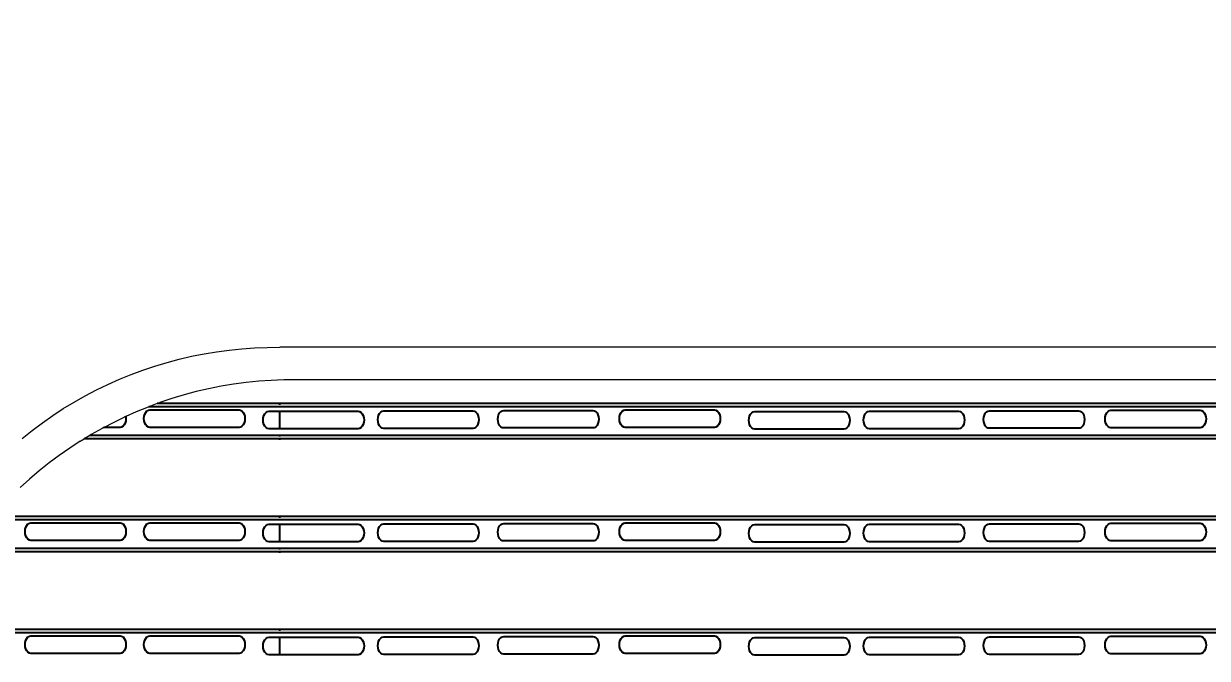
# Model space of a CAD drawing. Header units: inches. Extents: x 236662 to 497023, y -248575 to 81795.
# Drawn here: x 292983 to 293572, y -97606 to -97291 of the extents above; entities that cross this region are included whole.
import ezdxf

# ---------------------------------------------------------------- set-up
doc = ezdxf.new("R2010")
doc.units = ezdxf.units.IN
doc.header["$LTSCALE"] = 10
doc.header["$MEASUREMENT"] = 0
doc.layers.add('02. HP_BE TONG', color=1, linetype='Continuous', lineweight=35)
doc.layers.add('06. HP_THAY 1', color=134, linetype='Continuous', lineweight=15)
doc.layers.add('04. HP_CUA', color=153, linetype='Continuous')
doc.layers.add('08. HP_DIM', color=118, linetype='Continuous')
doc.styles.add('text2', font='VHELVCN.TTF')
doc.dimstyles.new('AL-100', dxfattribs={"dimtxt": 220, "dimasz": 150, "dimexe": 150, "dimexo": 150, "dimgap": 80, "dimtad": 1, "dimdec": 0, "dimzin": 9, "dimtxsty": 'text2', "dimblk": 'ARCHTICK', "dimcen": 1, "dimdle": 150, "dimclrd": 256, "dimclre": 256, "dimclrt": 7, "dimadec": 0, "dimazin": 0, "dimtfac": 1, "dimtdec": 0, "dimtix": 1, "dimtmove": 2, "dimatfit": 3, "dimldrblk": 'ARCHTICK', "dimfxl": 1, "dimtolj": 1, "dimtzin": 0, "dimlwd": -1, "dimlwe": -1, "dimarcsym": 0})

# ---------------------------------------------------------------- blocks, each defined once
blk = doc.blocks.new('KHUNG TEN A-3')
at = {"layer": '02. HP_BE TONG', "color": 1, "const_width": 0.5}
blk.add_lwpolyline([(15, 5), (415, 5), (415, 292), (15, 292)], close=True, dxfattribs=at)
at = {"layer": '06. HP_THAY 1'}
blk.add_lwpolyline([(0, 297), (420, 297), (420, 0), (0, 0)], close=True, dxfattribs=at)
at = {"layer": 'Defpoints'}
blk.add_lwpolyline([(0, 0), (420, 0), (420, 297), (0, 297)], close=True, dxfattribs=at)
blk = doc.blocks.new('_ArchTick')
at = {"color": 0, "linetype": 'ByBlock', "const_width": 0.15}
blk.add_lwpolyline([(-0.5, -0.5), (0.5, 0.5)], dxfattribs=at)
blk = doc.blocks.new('*D266')
at = {"layer": '08. HP_DIM', "transparency": 16777216}
for p, q in [((292358.03, -97451.71), (292358.03, -97301.71)), ((292960.44, -97451.71), (292208.03, -97451.71)), ((292358.03, -97651.71), (292358.03, -97451.71)), ((292760.44, -97651.71), (292208.03, -97651.71)), ((292358.03, -97651.71), (292358.03, -97801.71))]:
    blk.add_line(p, q, dxfattribs=at)
at = {"layer": 'Defpoints', "color": 0, "transparency": 16777216}
for p in [(292358.03, -97451.71), (293110.44, -97451.71), (292910.44, -97651.71)]:
    blk.add_point(p, dxfattribs=at)
at = {"layer": '08. HP_DIM', "transparency": 16777216, "xscale": 150, "yscale": 150, "zscale": 150}
for p, rotation in [((292358.03, -97451.71), 270), ((292358.03, -97651.71), 90)]:
    blk.add_blockref('_ArchTick', p, dxfattribs=dict(at, rotation=rotation))
at = {"layer": '08. HP_DIM', "color": 7, "transparency": 16777216, "insert": (292165.69, -97551.71), "char_height": 220, "attachment_point": 5, "rotation": 90, "style": 'text2'}
blk.add_mtext('\\A1;200', dxfattribs=at)
blk = doc.blocks.new('*D267')
at = {"layer": '08. HP_DIM', "transparency": 16777216}
for p, q in [((291808.03, -97601.71), (291808.03, -96351.71)), ((292210.44, -96501.71), (291658.03, -96501.71)), ((292960.44, -97451.71), (291658.03, -97451.71))]:
    blk.add_line(p, q, dxfattribs=at)
at = {"layer": 'Defpoints', "color": 0, "transparency": 16777216}
for p in [(291808.03, -96501.71), (292360.44, -96501.71), (293110.44, -97451.71)]:
    blk.add_point(p, dxfattribs=at)
at = {"layer": '08. HP_DIM', "transparency": 16777216, "xscale": 150, "yscale": 150, "zscale": 150}
for p, rotation in [((291808.03, -96501.71), 90), ((291808.03, -97451.71), 270)]:
    blk.add_blockref('_ArchTick', p, dxfattribs=dict(at, rotation=rotation))
at = {"layer": '08. HP_DIM', "color": 7, "transparency": 16777216, "insert": (291615.69, -96976.71), "char_height": 220, "attachment_point": 5, "rotation": 90, "style": 'text2'}
blk.add_mtext('\\A1;950', dxfattribs=at)

msp = doc.modelspace()

# ---------------------------------------------------------------- linework, layer by layer
at = {"layer": '04. HP_CUA'}
for p, q in [((295270.05, -97481.22), (293045.38, -97481.22)), ((293110.44, -97479.67), (293049.56, -97479.67)), ((293110.44, -97479.67), (293110.44, -97479.58)), ((293710.44, -97479.67), (293110.44, -97479.67)), ((293110.44, -97480.35), (293110.44, -97480.04)), ((293033.36, -97486.33), (293033.87, -97486.11)), ((293033.86, -97488.29), (293033.57, -97489.35)), ((293033.96, -97487.16), (293033.86, -97488.29)), ((293033.87, -97486.11), (293033.96, -97487.16)), ((293042.93, -97487.16), (293043.03, -97486.02)), ((293043.03, -97488.29), (293042.93, -97487.16)), ((293043.03, -97486.02), (293043.32, -97484.97)), ((293043.32, -97489.35), (293043.03, -97488.29)), ((293043.32, -97484.97), (293043.79, -97484.06)), ((293043.79, -97484.06), (293044.4, -97483.36)), ((293044.4, -97483.36), (293045.1, -97482.92)), ((293045.1, -97482.92), (293045.86, -97482.77)), ((293045.86, -97482.77), (293090.2, -97482.77)), ((293090.2, -97482.77), (293090.96, -97482.92)), ((293090.96, -97482.92), (293091.67, -97483.36)), ((293091.67, -97483.36), (293092.27, -97484.06)), ((293092.27, -97484.06), (293092.74, -97484.97)), ((293092.74, -97484.97), (293093.03, -97486.02)), ((293093.03, -97488.29), (293092.74, -97489.35)), ((293093.03, -97486.02), (293093.13, -97487.16)), ((293093.13, -97487.16), (293093.03, -97488.29)), ((293102.2, -97487.84), (293102.3, -97486.7)), ((293102.3, -97488.97), (293102.2, -97487.84)), ((293102.3, -97486.7), (293102.6, -97485.65)), ((293102.6, -97485.65), (293103.06, -97484.74)), ((293103.06, -97484.74), (293103.67, -97484.04)), ((293103.67, -97484.04), (293104.38, -97483.61)), ((293104.38, -97483.61), (293105.14, -97483.46)), ((293105.14, -97483.46), (293110.44, -97483.46)), ((293110.44, -97492.22), (293110.44, -97483.46)), ((293110.44, -97483.46), (293149.48, -97483.46)), ((293149.48, -97483.46), (293150.23, -97483.61)), ((293150.23, -97483.61), (293150.94, -97484.04)), ((293150.94, -97484.04), (293151.55, -97484.74)), ((293151.55, -97484.74), (293152.02, -97485.65)), ((293152.02, -97485.65), (293152.31, -97486.7)), ((293152.31, -97486.7), (293152.41, -97487.84)), ((293152.41, -97487.84), (293152.31, -97488.97)), ((293159.28, -97487.68), (293159.38, -97486.55)), ((293159.38, -97488.81), (293159.28, -97487.68)), ((293159.38, -97486.55), (293159.68, -97485.49)), ((293159.68, -97485.49), (293160.14, -97484.58)), ((293160.14, -97484.58), (293160.75, -97483.88)), ((293160.75, -97483.88), (293161.46, -97483.45)), ((293161.46, -97483.45), (293162.22, -97483.3)), ((293162.22, -97483.3), (293206.55, -97483.3)), ((293206.55, -97483.3), (293207.31, -97483.45)), ((293207.31, -97483.45), (293208.02, -97483.88)), ((293208.02, -97483.88), (293208.63, -97484.58)), ((293208.63, -97484.58), (293209.1, -97485.49)), ((293209.1, -97485.49), (293209.39, -97486.55)), ((293209.39, -97486.55), (293209.49, -97487.68)), ((293209.49, -97487.68), (293209.39, -97488.81)), ((293218.97, -97487.44), (293219.07, -97486.3)), ((293219.07, -97488.57), (293218.97, -97487.44)), ((293219.07, -97486.3), (293219.37, -97485.25)), ((293219.37, -97485.25), (293219.83, -97484.34)), ((293219.83, -97484.34), (293220.44, -97483.64)), ((293220.44, -97483.64), (293221.15, -97483.21)), ((293221.15, -97483.21), (293221.91, -97483.06)), ((293221.91, -97483.06), (293266.24, -97483.06)), ((293266.24, -97483.06), (293267, -97483.21)), ((293267, -97483.21), (293267.71, -97483.64)), ((293267.71, -97483.64), (293268.32, -97484.34)), ((293268.32, -97484.34), (293268.78, -97485.25)), ((293268.78, -97485.25), (293269.08, -97486.3)), ((293269.08, -97486.3), (293269.18, -97487.44)), ((293269.18, -97487.44), (293269.08, -97488.57)), ((293279.45, -97487.18), (293279.55, -97486.05)), ((293279.55, -97488.31), (293279.45, -97487.18)), ((293279.55, -97486.05), (293279.84, -97484.99)), ((293279.84, -97489.37), (293279.55, -97488.31)), ((293279.84, -97484.99), (293280.31, -97484.08)), ((293280.31, -97484.08), (293280.91, -97483.39)), ((293280.91, -97483.39), (293281.62, -97482.95)), ((293281.62, -97482.95), (293282.38, -97482.8)), ((293282.38, -97482.8), (293326.72, -97482.8)), ((293326.72, -97482.8), (293327.48, -97482.95)), ((293327.48, -97482.95), (293328.18, -97483.39)), ((293328.18, -97483.39), (293328.79, -97484.08)), ((293328.79, -97484.08), (293329.26, -97484.99)), ((293329.26, -97484.99), (293329.55, -97486.05)), ((293329.55, -97488.31), (293329.26, -97489.37)), ((293329.55, -97486.05), (293329.65, -97487.18)), ((293329.65, -97487.18), (293329.55, -97488.31)), ((293343.85, -97488.01), (293343.95, -97486.88)), ((293343.95, -97489.14), (293343.85, -97488.01)), ((293343.95, -97486.88), (293344.24, -97485.82)), ((293344.24, -97485.82), (293344.71, -97484.91)), ((293344.71, -97484.91), (293345.31, -97484.21)), ((293345.31, -97484.21), (293346.02, -97483.78)), ((293346.02, -97483.78), (293346.78, -97483.63)), ((293346.78, -97483.63), (293391.12, -97483.63)), ((293391.12, -97483.63), (293391.88, -97483.78)), ((293391.88, -97483.78), (293392.59, -97484.21)), ((293392.59, -97484.21), (293393.19, -97484.91)), ((293393.19, -97484.91), (293393.66, -97485.82)), ((293393.66, -97485.82), (293393.95, -97486.88)), ((293393.95, -97486.88), (293394.05, -97488.01)), ((293394.05, -97488.01), (293393.95, -97489.14)), ((293400.93, -97487.85), (293401.03, -97486.72)), ((293401.03, -97488.99), (293400.93, -97487.85)), ((293401.03, -97486.72), (293401.32, -97485.66)), ((293401.32, -97485.66), (293401.79, -97484.75)), ((293401.79, -97484.75), (293402.39, -97484.06)), ((293402.39, -97484.06), (293403.1, -97483.62)), ((293403.1, -97483.62), (293403.86, -97483.47)), ((293403.86, -97483.47), (293448.2, -97483.47)), ((293448.2, -97483.47), (293448.96, -97483.62)), ((293448.96, -97483.62), (293449.66, -97484.06)), ((293449.66, -97484.06), (293450.27, -97484.75)), ((293450.27, -97484.75), (293450.74, -97485.66)), ((293450.74, -97485.66), (293451.03, -97486.72)), ((293451.03, -97486.72), (293451.13, -97487.85)), ((293451.13, -97487.85), (293451.03, -97488.99)), ((293460.62, -97487.61), (293460.72, -97486.48)), ((293460.72, -97488.74), (293460.62, -97487.61)), ((293460.72, -97486.48), (293461.01, -97485.42)), ((293461.01, -97485.42), (293461.48, -97484.51)), ((293461.48, -97484.51), (293462.08, -97483.81)), ((293462.08, -97483.81), (293462.79, -97483.38)), ((293462.79, -97483.38), (293463.55, -97483.23)), ((293463.55, -97483.23), (293507.89, -97483.23)), ((293507.89, -97483.23), (293508.65, -97483.38)), ((293508.65, -97483.38), (293509.35, -97483.81)), ((293509.35, -97483.81), (293509.96, -97484.51)), ((293509.96, -97484.51), (293510.43, -97485.42)), ((293510.43, -97485.42), (293510.72, -97486.48)), ((293510.72, -97486.48), (293510.82, -97487.61)), ((293510.82, -97487.61), (293510.72, -97488.74)), ((293521.09, -97487.35), (293521.19, -97486.22)), ((293521.19, -97488.49), (293521.09, -97487.35)), ((293521.19, -97486.22), (293521.48, -97485.16)), ((293521.48, -97485.16), (293521.95, -97484.25)), ((293521.95, -97484.25), (293522.56, -97483.56)), ((293522.56, -97483.56), (293523.26, -97483.12)), ((293523.26, -97483.12), (293524.02, -97482.97)), ((293524.02, -97482.97), (293568.36, -97482.97)), ((293568.36, -97482.97), (293569.12, -97483.12)), ((293569.12, -97483.12), (293569.83, -97483.56)), ((293569.83, -97483.56), (293570.44, -97484.25)), ((293570.44, -97484.25), (293570.9, -97485.16)), ((293570.9, -97485.16), (293571.2, -97486.22)), ((293571.2, -97486.22), (293571.3, -97487.35)), ((293571.3, -97487.35), (293571.2, -97488.49)), ((293031.02, -97491.54), (293023, -97491.54)), ((293031.78, -97491.39), (293031.02, -97491.54)), ((293032.49, -97490.95), (293031.78, -97491.39)), ((293033.1, -97490.26), (293032.49, -97490.95)), ((293033.57, -97489.35), (293033.1, -97490.26)), ((293043.79, -97490.26), (293043.32, -97489.35)), ((293044.4, -97490.95), (293043.79, -97490.26)), ((293045.1, -97491.39), (293044.4, -97490.95)), ((293045.86, -97491.54), (293045.1, -97491.39)), ((293090.2, -97491.54), (293045.86, -97491.54)), ((293090.96, -97491.39), (293090.2, -97491.54)), ((293091.67, -97490.95), (293090.96, -97491.39)), ((293092.27, -97490.26), (293091.67, -97490.95)), ((293092.74, -97489.35), (293092.27, -97490.26)), ((293102.6, -97490.03), (293102.3, -97488.97)), ((293103.06, -97490.94), (293102.6, -97490.03)), ((293103.67, -97491.63), (293103.06, -97490.94)), ((293104.38, -97492.07), (293103.67, -97491.63)), ((293105.14, -97492.22), (293104.38, -97492.07)), ((293110.44, -97492.22), (293105.14, -97492.22)), ((293149.48, -97492.22), (293110.44, -97492.22)), ((293150.23, -97492.07), (293149.48, -97492.22)), ((293150.94, -97491.63), (293150.23, -97492.07)), ((293151.55, -97490.94), (293150.94, -97491.63)), ((293152.02, -97490.03), (293151.55, -97490.94)), ((293152.31, -97488.97), (293152.02, -97490.03)), ((293159.68, -97489.87), (293159.38, -97488.81)), ((293160.14, -97490.78), (293159.68, -97489.87)), ((293160.75, -97491.48), (293160.14, -97490.78)), ((293161.46, -97491.91), (293160.75, -97491.48)), ((293162.22, -97492.06), (293161.46, -97491.91)), ((293206.55, -97492.06), (293162.22, -97492.06)), ((293207.31, -97491.91), (293206.55, -97492.06)), ((293208.02, -97491.48), (293207.31, -97491.91)), ((293208.63, -97490.78), (293208.02, -97491.48)), ((293209.1, -97489.87), (293208.63, -97490.78)), ((293209.39, -97488.81), (293209.1, -97489.87)), ((293219.37, -97489.63), (293219.07, -97488.57)), ((293219.83, -97490.54), (293219.37, -97489.63)), ((293220.44, -97491.23), (293219.83, -97490.54)), ((293221.15, -97491.67), (293220.44, -97491.23)), ((293221.91, -97491.82), (293221.15, -97491.67)), ((293266.24, -97491.82), (293221.91, -97491.82)), ((293267, -97491.67), (293266.24, -97491.82)), ((293267.71, -97491.23), (293267, -97491.67)), ((293268.32, -97490.54), (293267.71, -97491.23)), ((293268.78, -97489.63), (293268.32, -97490.54)), ((293269.08, -97488.57), (293268.78, -97489.63)), ((293280.31, -97490.28), (293279.84, -97489.37)), ((293280.91, -97490.98), (293280.31, -97490.28)), ((293281.62, -97491.41), (293280.91, -97490.98)), ((293282.38, -97491.56), (293281.62, -97491.41)), ((293326.72, -97491.56), (293282.38, -97491.56)), ((293327.48, -97491.41), (293326.72, -97491.56)), ((293328.18, -97490.98), (293327.48, -97491.41)), ((293328.79, -97490.28), (293328.18, -97490.98)), ((293329.26, -97489.37), (293328.79, -97490.28)), ((293344.24, -97490.2), (293343.95, -97489.14)), ((293344.71, -97491.11), (293344.24, -97490.2)), ((293345.31, -97491.81), (293344.71, -97491.11)), ((293346.02, -97492.24), (293345.31, -97491.81)), ((293346.78, -97492.39), (293346.02, -97492.24)), ((293391.12, -97492.39), (293346.78, -97492.39)), ((293391.88, -97492.24), (293391.12, -97492.39)), ((293392.59, -97491.81), (293391.88, -97492.24)), ((293393.19, -97491.11), (293392.59, -97491.81)), ((293393.66, -97490.2), (293393.19, -97491.11)), ((293393.95, -97489.14), (293393.66, -97490.2)), ((293401.32, -97490.04), (293401.03, -97488.99)), ((293401.79, -97490.95), (293401.32, -97490.04)), ((293402.39, -97491.65), (293401.79, -97490.95)), ((293403.1, -97492.08), (293402.39, -97491.65)), ((293403.86, -97492.23), (293403.1, -97492.08)), ((293448.2, -97492.23), (293403.86, -97492.23)), ((293448.96, -97492.08), (293448.2, -97492.23)), ((293449.66, -97491.65), (293448.96, -97492.08)), ((293450.27, -97490.95), (293449.66, -97491.65)), ((293450.74, -97490.04), (293450.27, -97490.95)), ((293451.03, -97488.99), (293450.74, -97490.04)), ((293461.01, -97489.8), (293460.72, -97488.74)), ((293461.48, -97490.71), (293461.01, -97489.8)), ((293462.08, -97491.41), (293461.48, -97490.71)), ((293462.79, -97491.84), (293462.08, -97491.41)), ((293463.55, -97491.99), (293462.79, -97491.84)), ((293507.89, -97491.99), (293463.55, -97491.99)), ((293508.65, -97491.84), (293507.89, -97491.99)), ((293509.35, -97491.41), (293508.65, -97491.84)), ((293509.96, -97490.71), (293509.35, -97491.41)), ((293510.43, -97489.8), (293509.96, -97490.71)), ((293510.72, -97488.74), (293510.43, -97489.8)), ((293521.48, -97489.54), (293521.19, -97488.49)), ((293521.95, -97490.45), (293521.48, -97489.54)), ((293522.56, -97491.15), (293521.95, -97490.45)), ((293523.26, -97491.59), (293522.56, -97491.15)), ((293524.02, -97491.73), (293523.26, -97491.59)), ((293568.36, -97491.73), (293524.02, -97491.73)), ((293569.12, -97491.59), (293568.36, -97491.73)), ((293569.83, -97491.15), (293569.12, -97491.59)), ((293570.44, -97490.45), (293569.83, -97491.15)), ((293570.9, -97489.54), (293570.44, -97490.45)), ((293571.2, -97488.49), (293570.9, -97489.54)), ((293110.44, -97497.19), (293013.24, -97497.17)), ((293110.44, -97495.53), (293015.92, -97495.53)), ((293110.44, -97496.12), (293110.44, -97495.53)), ((293710.44, -97495.53), (293110.44, -97495.53)), ((293110.44, -97497.19), (293110.44, -97496.95)), ((293110.44, -97497.63), (293110.44, -97497.19)), ((293710.44, -97497.19), (293110.44, -97497.19)), ((295349.22, -97537.41), (292966.21, -97537.41)), ((293110.44, -97535.86), (292967.53, -97535.86)), ((292983.85, -97542.21), (292984.15, -97541.16)), ((292984.15, -97541.16), (292984.61, -97540.25)), ((292984.61, -97540.25), (292985.22, -97539.55)), ((292985.22, -97539.55), (292985.93, -97539.11)), ((292985.93, -97539.11), (292986.69, -97538.96)), ((292986.69, -97538.96), (293031.02, -97538.96)), ((293031.02, -97538.96), (293031.78, -97539.11)), ((293031.78, -97539.11), (293032.49, -97539.55)), ((293032.49, -97539.55), (293033.1, -97540.25)), ((293033.1, -97540.25), (293033.57, -97541.16)), ((293033.57, -97541.16), (293033.86, -97542.21)), ((293043.03, -97542.21), (293043.32, -97541.16)), ((293043.32, -97541.16), (293043.79, -97540.25)), ((293043.79, -97540.25), (293044.4, -97539.55)), ((293044.4, -97539.55), (293045.1, -97539.11)), ((293045.1, -97539.11), (293045.86, -97538.96)), ((293045.86, -97538.96), (293090.2, -97538.96)), ((293090.2, -97538.96), (293090.96, -97539.11)), ((293090.96, -97539.11), (293091.67, -97539.55)), ((293091.67, -97539.55), (293092.27, -97540.25)), ((293092.27, -97540.25), (293092.74, -97541.16)), ((293092.74, -97541.16), (293093.03, -97542.21)), ((293102.6, -97541.84), (293103.06, -97540.93)), ((293103.06, -97540.93), (293103.67, -97540.23)), ((293103.67, -97540.23), (293104.38, -97539.8)), ((293104.38, -97539.8), (293105.14, -97539.65)), ((293105.14, -97539.65), (293110.44, -97539.65)), ((293110.44, -97535.86), (293110.44, -97535.77)), ((293710.44, -97535.86), (293110.44, -97535.86)), ((293110.44, -97536.54), (293110.44, -97536.23)), ((293110.44, -97548.41), (293110.44, -97539.65)), ((293110.44, -97539.65), (293149.48, -97539.65)), ((293149.48, -97539.65), (293150.23, -97539.8)), ((293150.23, -97539.8), (293150.94, -97540.23)), ((293150.94, -97540.23), (293151.55, -97540.93)), ((293151.55, -97540.93), (293152.02, -97541.84)), ((293159.68, -97541.68), (293160.14, -97540.77)), ((293160.14, -97540.77), (293160.75, -97540.07)), ((293160.75, -97540.07), (293161.46, -97539.64)), ((293161.46, -97539.64), (293162.22, -97539.49)), ((293162.22, -97539.49), (293206.55, -97539.49)), ((293206.55, -97539.49), (293207.31, -97539.64)), ((293207.31, -97539.64), (293208.02, -97540.07)), ((293208.02, -97540.07), (293208.63, -97540.77)), ((293208.63, -97540.77), (293209.1, -97541.68)), ((293219.37, -97541.44), (293219.83, -97540.53)), ((293219.83, -97540.53), (293220.44, -97539.83)), ((293220.44, -97539.83), (293221.15, -97539.4)), ((293221.15, -97539.4), (293221.91, -97539.25)), ((293221.91, -97539.25), (293266.24, -97539.25)), ((293266.24, -97539.25), (293267, -97539.4)), ((293267, -97539.4), (293267.71, -97539.83)), ((293267.71, -97539.83), (293268.32, -97540.53)), ((293268.32, -97540.53), (293268.78, -97541.44)), ((293279.55, -97542.24), (293279.84, -97541.18)), ((293279.84, -97541.18), (293280.31, -97540.27)), ((293280.31, -97540.27), (293280.91, -97539.57)), ((293280.91, -97539.57), (293281.62, -97539.14)), ((293281.62, -97539.14), (293282.38, -97538.99)), ((293282.38, -97538.99), (293326.72, -97538.99)), ((293326.72, -97538.99), (293327.48, -97539.14)), ((293327.48, -97539.14), (293328.18, -97539.57)), ((293328.18, -97539.57), (293328.79, -97540.27)), ((293328.79, -97540.27), (293329.26, -97541.18)), ((293329.26, -97541.18), (293329.55, -97542.24)), ((293344.24, -97542.01), (293344.71, -97541.1)), ((293344.71, -97541.1), (293345.31, -97540.4)), ((293345.31, -97540.4), (293346.02, -97539.97)), ((293346.02, -97539.97), (293346.78, -97539.82)), ((293346.78, -97539.82), (293391.12, -97539.82)), ((293391.12, -97539.82), (293391.88, -97539.97)), ((293391.88, -97539.97), (293392.59, -97540.4)), ((293392.59, -97540.4), (293393.19, -97541.1)), ((293393.19, -97541.1), (293393.66, -97542.01)), ((293401.32, -97541.85), (293401.79, -97540.94)), ((293401.79, -97540.94), (293402.39, -97540.25)), ((293402.39, -97540.25), (293403.1, -97539.81)), ((293403.1, -97539.81), (293403.86, -97539.66)), ((293403.86, -97539.66), (293448.2, -97539.66)), ((293448.2, -97539.66), (293448.96, -97539.81)), ((293448.96, -97539.81), (293449.66, -97540.25)), ((293449.66, -97540.25), (293450.27, -97540.94)), ((293450.27, -97540.94), (293450.74, -97541.85)), ((293461.01, -97541.61), (293461.48, -97540.7)), ((293461.48, -97540.7), (293462.08, -97540)), ((293462.08, -97540), (293462.79, -97539.57)), ((293462.79, -97539.57), (293463.55, -97539.42)), ((293463.55, -97539.42), (293507.89, -97539.42)), ((293507.89, -97539.42), (293508.65, -97539.57)), ((293508.65, -97539.57), (293509.35, -97540)), ((293509.35, -97540), (293509.96, -97540.7)), ((293509.96, -97540.7), (293510.43, -97541.61)), ((293521.48, -97541.35), (293521.95, -97540.44)), ((293521.95, -97540.44), (293522.56, -97539.75)), ((293522.56, -97539.75), (293523.26, -97539.31)), ((293523.26, -97539.31), (293524.02, -97539.16)), ((293524.02, -97539.16), (293568.36, -97539.16)), ((293568.36, -97539.16), (293569.12, -97539.31)), ((293569.12, -97539.31), (293569.83, -97539.75)), ((293569.83, -97539.75), (293570.44, -97540.44)), ((293570.44, -97540.44), (293570.9, -97541.35)), ((292983.75, -97543.35), (292983.85, -97542.21)), ((292983.85, -97544.48), (292983.75, -97543.35)), ((292984.15, -97545.54), (292983.85, -97544.48)), ((292984.61, -97546.45), (292984.15, -97545.54)), ((292985.22, -97547.14), (292984.61, -97546.45)), ((292985.93, -97547.58), (292985.22, -97547.14)), ((293032.49, -97547.14), (293031.78, -97547.58)), ((293033.1, -97546.45), (293032.49, -97547.14)), ((293033.57, -97545.54), (293033.1, -97546.45)), ((293033.86, -97544.48), (293033.57, -97545.54)), ((293033.86, -97542.21), (293033.96, -97543.35)), ((293033.96, -97543.35), (293033.86, -97544.48)), ((293042.93, -97543.35), (293043.03, -97542.21)), ((293043.03, -97544.48), (293042.93, -97543.35)), ((293043.32, -97545.54), (293043.03, -97544.48)), ((293043.79, -97546.45), (293043.32, -97545.54)), ((293044.4, -97547.14), (293043.79, -97546.45)), ((293045.1, -97547.58), (293044.4, -97547.14)), ((293091.67, -97547.14), (293090.96, -97547.58)), ((293092.27, -97546.45), (293091.67, -97547.14)), ((293092.74, -97545.54), (293092.27, -97546.45)), ((293093.03, -97544.48), (293092.74, -97545.54)), ((293093.03, -97542.21), (293093.13, -97543.35)), ((293093.13, -97543.35), (293093.03, -97544.48)), ((293102.2, -97544.03), (293102.3, -97542.89)), ((293102.3, -97545.16), (293102.2, -97544.03)), ((293102.3, -97542.89), (293102.6, -97541.84)), ((293102.6, -97546.22), (293102.3, -97545.16)), ((293103.06, -97547.13), (293102.6, -97546.22)), ((293103.67, -97547.82), (293103.06, -97547.13)), ((293151.55, -97547.13), (293150.94, -97547.82)), ((293152.02, -97546.22), (293151.55, -97547.13)), ((293152.02, -97541.84), (293152.31, -97542.89)), ((293152.31, -97545.16), (293152.02, -97546.22)), ((293152.31, -97542.89), (293152.41, -97544.03)), ((293152.41, -97544.03), (293152.31, -97545.16)), ((293159.28, -97543.87), (293159.38, -97542.74)), ((293159.38, -97545), (293159.28, -97543.87)), ((293159.38, -97542.74), (293159.68, -97541.68)), ((293159.68, -97546.06), (293159.38, -97545)), ((293160.14, -97546.97), (293159.68, -97546.06)), ((293160.75, -97547.67), (293160.14, -97546.97)), ((293208.63, -97546.97), (293208.02, -97547.67)), ((293209.1, -97546.06), (293208.63, -97546.97)), ((293209.1, -97541.68), (293209.39, -97542.74)), ((293209.39, -97545), (293209.1, -97546.06)), ((293209.39, -97542.74), (293209.49, -97543.87)), ((293209.49, -97543.87), (293209.39, -97545)), ((293218.97, -97543.63), (293219.07, -97542.49)), ((293219.07, -97544.76), (293218.97, -97543.63)), ((293219.07, -97542.49), (293219.37, -97541.44)), ((293219.37, -97545.82), (293219.07, -97544.76)), ((293219.83, -97546.73), (293219.37, -97545.82)), ((293220.44, -97547.42), (293219.83, -97546.73)), ((293268.32, -97546.73), (293267.71, -97547.42)), ((293268.78, -97545.82), (293268.32, -97546.73)), ((293268.78, -97541.44), (293269.08, -97542.49)), ((293269.08, -97544.76), (293268.78, -97545.82)), ((293269.08, -97542.49), (293269.18, -97543.63)), ((293269.18, -97543.63), (293269.08, -97544.76)), ((293279.45, -97543.37), (293279.55, -97542.24)), ((293279.55, -97544.5), (293279.45, -97543.37)), ((293279.84, -97545.56), (293279.55, -97544.5)), ((293280.31, -97546.47), (293279.84, -97545.56)), ((293280.91, -97547.17), (293280.31, -97546.47)), ((293281.62, -97547.6), (293280.91, -97547.17)), ((293328.18, -97547.17), (293327.48, -97547.6)), ((293328.79, -97546.47), (293328.18, -97547.17)), ((293329.26, -97545.56), (293328.79, -97546.47)), ((293329.55, -97544.5), (293329.26, -97545.56)), ((293329.55, -97542.24), (293329.65, -97543.37)), ((293329.65, -97543.37), (293329.55, -97544.5)), ((293343.85, -97544.2), (293343.95, -97543.07)), ((293343.95, -97545.33), (293343.85, -97544.2)), ((293343.95, -97543.07), (293344.24, -97542.01)), ((293344.24, -97546.39), (293343.95, -97545.33)), ((293344.71, -97547.3), (293344.24, -97546.39)), ((293393.66, -97546.39), (293393.19, -97547.3)), ((293393.66, -97542.01), (293393.95, -97543.07)), ((293393.95, -97545.33), (293393.66, -97546.39)), ((293393.95, -97543.07), (293394.05, -97544.2)), ((293394.05, -97544.2), (293393.95, -97545.33)), ((293400.93, -97544.04), (293401.03, -97542.91)), ((293401.03, -97545.18), (293400.93, -97544.04)), ((293401.03, -97542.91), (293401.32, -97541.85)), ((293401.32, -97546.23), (293401.03, -97545.18)), ((293401.79, -97547.14), (293401.32, -97546.23)), ((293402.39, -97547.84), (293401.79, -97547.14)), ((293450.27, -97547.14), (293449.66, -97547.84)), ((293450.74, -97546.23), (293450.27, -97547.14)), ((293450.74, -97541.85), (293451.03, -97542.91)), ((293451.03, -97545.18), (293450.74, -97546.23)), ((293451.03, -97542.91), (293451.13, -97544.04)), ((293451.13, -97544.04), (293451.03, -97545.18)), ((293460.62, -97543.8), (293460.72, -97542.67)), ((293460.72, -97544.93), (293460.62, -97543.8)), ((293460.72, -97542.67), (293461.01, -97541.61)), ((293461.01, -97545.99), (293460.72, -97544.93)), ((293461.48, -97546.9), (293461.01, -97545.99)), ((293462.08, -97547.6), (293461.48, -97546.9)), ((293509.96, -97546.9), (293509.35, -97547.6)), ((293510.43, -97545.99), (293509.96, -97546.9)), ((293510.43, -97541.61), (293510.72, -97542.67)), ((293510.72, -97544.93), (293510.43, -97545.99)), ((293510.72, -97542.67), (293510.82, -97543.8)), ((293510.82, -97543.8), (293510.72, -97544.93)), ((293521.09, -97543.54), (293521.19, -97542.41)), ((293521.19, -97544.68), (293521.09, -97543.54)), ((293521.19, -97542.41), (293521.48, -97541.35)), ((293521.48, -97545.73), (293521.19, -97544.68)), ((293521.95, -97546.64), (293521.48, -97545.73)), ((293522.56, -97547.34), (293521.95, -97546.64)), ((293570.44, -97546.64), (293569.83, -97547.34)), ((293570.9, -97545.73), (293570.44, -97546.64)), ((293570.9, -97541.35), (293571.2, -97542.41)), ((293571.2, -97544.68), (293570.9, -97545.73)), ((293571.2, -97542.41), (293571.3, -97543.54)), ((293571.3, -97543.54), (293571.2, -97544.68)), ((293110.44, -97551.72), (292955.09, -97551.72)), ((292986.69, -97547.73), (292985.93, -97547.58)), ((293031.02, -97547.73), (292986.69, -97547.73)), ((293031.78, -97547.58), (293031.02, -97547.73)), ((293045.86, -97547.73), (293045.1, -97547.58)), ((293090.2, -97547.73), (293045.86, -97547.73)), ((293090.96, -97547.58), (293090.2, -97547.73)), ((293104.38, -97548.26), (293103.67, -97547.82)), ((293105.14, -97548.41), (293104.38, -97548.26)), ((293110.44, -97548.41), (293105.14, -97548.41)), ((293149.48, -97548.41), (293110.44, -97548.41)), ((293110.44, -97551.29), (293110.44, -97551.25)), ((293110.44, -97552.31), (293110.44, -97551.72)), ((293710.44, -97551.72), (293110.44, -97551.72)), ((293150.23, -97548.26), (293149.48, -97548.41)), ((293150.94, -97547.82), (293150.23, -97548.26)), ((293161.46, -97548.1), (293160.75, -97547.67)), ((293162.22, -97548.25), (293161.46, -97548.1)), ((293206.55, -97548.25), (293162.22, -97548.25)), ((293207.31, -97548.1), (293206.55, -97548.25)), ((293208.02, -97547.67), (293207.31, -97548.1)), ((293221.15, -97547.86), (293220.44, -97547.42)), ((293221.91, -97548.01), (293221.15, -97547.86)), ((293266.24, -97548.01), (293221.91, -97548.01)), ((293267, -97547.86), (293266.24, -97548.01)), ((293267.71, -97547.42), (293267, -97547.86)), ((293282.38, -97547.75), (293281.62, -97547.6)), ((293326.72, -97547.75), (293282.38, -97547.75)), ((293327.48, -97547.6), (293326.72, -97547.75)), ((293345.31, -97548), (293344.71, -97547.3)), ((293346.02, -97548.43), (293345.31, -97548)), ((293346.78, -97548.58), (293346.02, -97548.43)), ((293391.12, -97548.58), (293346.78, -97548.58)), ((293391.88, -97548.43), (293391.12, -97548.58)), ((293392.59, -97548), (293391.88, -97548.43)), ((293393.19, -97547.3), (293392.59, -97548)), ((293403.1, -97548.27), (293402.39, -97547.84)), ((293403.86, -97548.42), (293403.1, -97548.27)), ((293448.2, -97548.42), (293403.86, -97548.42)), ((293448.96, -97548.27), (293448.2, -97548.42)), ((293449.66, -97547.84), (293448.96, -97548.27)), ((293462.79, -97548.03), (293462.08, -97547.6)), ((293463.55, -97548.18), (293462.79, -97548.03)), ((293507.89, -97548.18), (293463.55, -97548.18)), ((293508.65, -97548.03), (293507.89, -97548.18)), ((293509.35, -97547.6), (293508.65, -97548.03)), ((293523.26, -97547.78), (293522.56, -97547.34)), ((293524.02, -97547.92), (293523.26, -97547.78)), ((293568.36, -97547.92), (293524.02, -97547.92)), ((293569.12, -97547.78), (293568.36, -97547.92)), ((293569.83, -97547.34), (293569.12, -97547.78)), ((293110.44, -97553.38), (292953.93, -97553.38)), ((293110.44, -97553.38), (292953.95, -97553.36)), ((293110.44, -97553.38), (293110.44, -97553.14)), ((293110.44, -97553.82), (293110.44, -97553.38)), ((293710.44, -97553.38), (293110.44, -97553.38)), ((295382.91, -97593.6), (292932.52, -97593.6)), ((293110.44, -97592.05), (292933.16, -97592.05)), ((293110.44, -97592.05), (293110.44, -97591.96)), ((293710.44, -97592.05), (293110.44, -97592.05)), ((293110.44, -97592.71), (293110.44, -97592.4)), ((292983.75, -97599.54), (292983.85, -97598.4)), ((292983.85, -97600.67), (292983.75, -97599.54)), ((292983.85, -97598.4), (292984.15, -97597.35)), ((292984.15, -97597.35), (292984.61, -97596.44)), ((292984.61, -97596.44), (292985.22, -97595.74)), ((292985.22, -97595.74), (292985.93, -97595.3)), ((292985.93, -97595.3), (292986.69, -97595.15)), ((292986.69, -97595.15), (293031.02, -97595.15)), ((293031.02, -97595.15), (293031.78, -97595.3)), ((293031.78, -97595.3), (293032.49, -97595.74)), ((293032.49, -97595.74), (293033.1, -97596.44)), ((293033.1, -97596.44), (293033.57, -97597.35)), ((293033.57, -97597.35), (293033.86, -97598.4)), ((293033.86, -97598.4), (293033.96, -97599.54)), ((293033.96, -97599.54), (293033.86, -97600.67)), ((293042.93, -97599.54), (293043.03, -97598.4)), ((293043.03, -97600.67), (293042.93, -97599.54)), ((293043.03, -97598.4), (293043.32, -97597.35)), ((293043.32, -97597.35), (293043.79, -97596.44)), ((293043.79, -97596.44), (293044.4, -97595.74)), ((293044.4, -97595.74), (293045.1, -97595.3)), ((293045.1, -97595.3), (293045.86, -97595.15)), ((293045.86, -97595.15), (293090.2, -97595.15)), ((293090.2, -97595.15), (293090.96, -97595.3)), ((293090.96, -97595.3), (293091.67, -97595.74)), ((293091.67, -97595.74), (293092.27, -97596.44)), ((293092.27, -97596.44), (293092.74, -97597.35)), ((293092.74, -97597.35), (293093.03, -97598.4)), ((293093.03, -97598.4), (293093.13, -97599.54)), ((293093.13, -97599.54), (293093.03, -97600.67)), ((293102.2, -97600.22), (293102.3, -97599.08)), ((293102.3, -97599.08), (293102.6, -97598.03)), ((293102.6, -97598.03), (293103.06, -97597.12)), ((293103.06, -97597.12), (293103.67, -97596.42)), ((293103.67, -97596.42), (293104.38, -97595.99)), ((293104.38, -97595.99), (293105.14, -97595.84)), ((293105.14, -97595.84), (293110.44, -97595.84)), ((293110.44, -97604.6), (293110.44, -97595.84)), ((293110.44, -97595.84), (293149.48, -97595.84)), ((293149.48, -97595.84), (293150.23, -97595.99)), ((293150.23, -97595.99), (293150.94, -97596.42)), ((293150.94, -97596.42), (293151.55, -97597.12)), ((293151.55, -97597.12), (293152.02, -97598.03)), ((293152.02, -97598.03), (293152.31, -97599.08)), ((293152.31, -97599.08), (293152.41, -97600.22)), ((293159.28, -97600.06), (293159.38, -97598.93)), ((293159.38, -97601.19), (293159.28, -97600.06)), ((293159.38, -97598.93), (293159.68, -97597.87)), ((293159.68, -97597.87), (293160.14, -97596.96)), ((293160.14, -97596.96), (293160.75, -97596.26)), ((293160.75, -97596.26), (293161.46, -97595.83)), ((293161.46, -97595.83), (293162.22, -97595.68)), ((293162.22, -97595.68), (293206.55, -97595.68)), ((293206.55, -97595.68), (293207.31, -97595.83)), ((293207.31, -97595.83), (293208.02, -97596.26)), ((293208.02, -97596.26), (293208.63, -97596.96)), ((293208.63, -97596.96), (293209.1, -97597.87)), ((293209.1, -97597.87), (293209.39, -97598.93)), ((293209.39, -97598.93), (293209.49, -97600.06)), ((293209.49, -97600.06), (293209.39, -97601.19)), ((293218.97, -97599.82), (293219.07, -97598.68)), ((293219.07, -97600.95), (293218.97, -97599.82)), ((293219.07, -97598.68), (293219.37, -97597.63)), ((293219.37, -97597.63), (293219.83, -97596.72)), ((293219.83, -97596.72), (293220.44, -97596.02)), ((293220.44, -97596.02), (293221.15, -97595.59)), ((293221.15, -97595.59), (293221.91, -97595.44)), ((293221.91, -97595.44), (293266.24, -97595.44)), ((293266.24, -97595.44), (293267, -97595.59)), ((293267, -97595.59), (293267.71, -97596.02)), ((293267.71, -97596.02), (293268.32, -97596.72)), ((293268.32, -97596.72), (293268.78, -97597.63)), ((293268.78, -97597.63), (293269.08, -97598.68)), ((293269.08, -97598.68), (293269.18, -97599.82)), ((293269.18, -97599.82), (293269.08, -97600.95)), ((293279.45, -97599.56), (293279.55, -97598.43)), ((293279.55, -97600.69), (293279.45, -97599.56)), ((293279.55, -97598.43), (293279.84, -97597.37)), ((293279.84, -97597.37), (293280.31, -97596.46)), ((293280.31, -97596.46), (293280.91, -97595.76)), ((293280.91, -97595.76), (293281.62, -97595.33)), ((293281.62, -97595.33), (293282.38, -97595.18)), ((293282.38, -97595.18), (293326.72, -97595.18)), ((293326.72, -97595.18), (293327.48, -97595.33)), ((293327.48, -97595.33), (293328.18, -97595.76)), ((293328.18, -97595.76), (293328.79, -97596.46)), ((293328.79, -97596.46), (293329.26, -97597.37)), ((293329.26, -97597.37), (293329.55, -97598.43)), ((293329.55, -97598.43), (293329.65, -97599.56)), ((293329.65, -97599.56), (293329.55, -97600.69)), ((293343.85, -97600.39), (293343.95, -97599.26)), ((293343.95, -97599.26), (293344.24, -97598.2)), ((293344.24, -97598.2), (293344.71, -97597.29)), ((293344.71, -97597.29), (293345.31, -97596.59)), ((293345.31, -97596.59), (293346.02, -97596.16)), ((293346.02, -97596.16), (293346.78, -97596.01)), ((293346.78, -97596.01), (293391.12, -97596.01)), ((293391.12, -97596.01), (293391.88, -97596.16)), ((293391.88, -97596.16), (293392.59, -97596.59)), ((293392.59, -97596.59), (293393.19, -97597.29)), ((293393.19, -97597.29), (293393.66, -97598.2)), ((293393.66, -97598.2), (293393.95, -97599.26)), ((293393.95, -97599.26), (293394.05, -97600.39)), ((293400.93, -97600.23), (293401.03, -97599.1)), ((293401.03, -97599.1), (293401.32, -97598.04)), ((293401.32, -97598.04), (293401.79, -97597.13)), ((293401.79, -97597.13), (293402.39, -97596.44)), ((293402.39, -97596.44), (293403.1, -97596)), ((293403.1, -97596), (293403.86, -97595.85)), ((293403.86, -97595.85), (293448.2, -97595.85)), ((293448.2, -97595.85), (293448.96, -97596)), ((293448.96, -97596), (293449.66, -97596.44)), ((293449.66, -97596.44), (293450.27, -97597.13)), ((293450.27, -97597.13), (293450.74, -97598.04)), ((293450.74, -97598.04), (293451.03, -97599.1)), ((293451.03, -97599.1), (293451.13, -97600.23)), ((293460.62, -97599.99), (293460.72, -97598.86)), ((293460.72, -97601.12), (293460.62, -97599.99)), ((293460.72, -97598.86), (293461.01, -97597.8)), ((293461.01, -97597.8), (293461.48, -97596.89)), ((293461.48, -97596.89), (293462.08, -97596.19)), ((293462.08, -97596.19), (293462.79, -97595.76)), ((293462.79, -97595.76), (293463.55, -97595.61)), ((293463.55, -97595.61), (293507.89, -97595.61)), ((293507.89, -97595.61), (293508.65, -97595.76)), ((293508.65, -97595.76), (293509.35, -97596.19)), ((293509.35, -97596.19), (293509.96, -97596.89)), ((293509.96, -97596.89), (293510.43, -97597.8)), ((293510.43, -97597.8), (293510.72, -97598.86)), ((293510.72, -97598.86), (293510.82, -97599.99)), ((293510.82, -97599.99), (293510.72, -97601.12)), ((293521.09, -97599.73), (293521.19, -97598.6)), ((293521.19, -97600.87), (293521.09, -97599.73)), ((293521.19, -97598.6), (293521.48, -97597.54)), ((293521.48, -97597.54), (293521.95, -97596.63)), ((293521.95, -97596.63), (293522.56, -97595.94)), ((293522.56, -97595.94), (293523.26, -97595.5)), ((293523.26, -97595.5), (293524.02, -97595.35)), ((293524.02, -97595.35), (293568.36, -97595.35)), ((293568.36, -97595.35), (293569.12, -97595.5)), ((293569.12, -97595.5), (293569.83, -97595.94)), ((293569.83, -97595.94), (293570.44, -97596.63)), ((293570.44, -97596.63), (293570.9, -97597.54)), ((293570.9, -97597.54), (293571.2, -97598.6)), ((293571.2, -97598.6), (293571.3, -97599.73)), ((293571.3, -97599.73), (293571.2, -97600.87)), ((292984.15, -97601.73), (292983.85, -97600.67)), ((292984.61, -97602.64), (292984.15, -97601.73)), ((292985.22, -97603.33), (292984.61, -97602.64)), ((292985.93, -97603.77), (292985.22, -97603.33)), ((292986.69, -97603.92), (292985.93, -97603.77)), ((293031.02, -97603.92), (292986.69, -97603.92)), ((293031.78, -97603.77), (293031.02, -97603.92)), ((293032.49, -97603.33), (293031.78, -97603.77)), ((293033.1, -97602.64), (293032.49, -97603.33)), ((293033.57, -97601.73), (293033.1, -97602.64)), ((293033.86, -97600.67), (293033.57, -97601.73)), ((293043.32, -97601.73), (293043.03, -97600.67)), ((293043.79, -97602.64), (293043.32, -97601.73)), ((293044.4, -97603.33), (293043.79, -97602.64)), ((293045.1, -97603.77), (293044.4, -97603.33)), ((293045.86, -97603.92), (293045.1, -97603.77)), ((293090.2, -97603.92), (293045.86, -97603.92)), ((293090.96, -97603.77), (293090.2, -97603.92)), ((293091.67, -97603.33), (293090.96, -97603.77)), ((293092.27, -97602.64), (293091.67, -97603.33)), ((293092.74, -97601.73), (293092.27, -97602.64)), ((293093.03, -97600.67), (293092.74, -97601.73)), ((293102.3, -97601.35), (293102.2, -97600.22)), ((293102.6, -97602.41), (293102.3, -97601.35)), ((293103.06, -97603.32), (293102.6, -97602.41)), ((293103.67, -97604.01), (293103.06, -97603.32)), ((293104.38, -97604.45), (293103.67, -97604.01)), ((293105.14, -97604.6), (293104.38, -97604.45)), ((293110.44, -97604.6), (293105.14, -97604.6)), ((293149.48, -97604.6), (293110.44, -97604.6)), ((293150.23, -97604.45), (293149.48, -97604.6)), ((293150.94, -97604.01), (293150.23, -97604.45)), ((293151.55, -97603.32), (293150.94, -97604.01)), ((293152.02, -97602.41), (293151.55, -97603.32)), ((293152.31, -97601.35), (293152.02, -97602.41)), ((293152.41, -97600.22), (293152.31, -97601.35)), ((293159.68, -97602.25), (293159.38, -97601.19)), ((293160.14, -97603.16), (293159.68, -97602.25)), ((293160.75, -97603.86), (293160.14, -97603.16)), ((293161.46, -97604.29), (293160.75, -97603.86)), ((293162.22, -97604.44), (293161.46, -97604.29)), ((293206.55, -97604.44), (293162.22, -97604.44)), ((293207.31, -97604.29), (293206.55, -97604.44)), ((293208.02, -97603.86), (293207.31, -97604.29)), ((293208.63, -97603.16), (293208.02, -97603.86)), ((293209.1, -97602.25), (293208.63, -97603.16)), ((293209.39, -97601.19), (293209.1, -97602.25)), ((293219.37, -97602.01), (293219.07, -97600.95)), ((293219.83, -97602.92), (293219.37, -97602.01)), ((293220.44, -97603.61), (293219.83, -97602.92)), ((293221.15, -97604.05), (293220.44, -97603.61)), ((293221.91, -97604.2), (293221.15, -97604.05)), ((293266.24, -97604.2), (293221.91, -97604.2)), ((293267, -97604.05), (293266.24, -97604.2)), ((293267.71, -97603.61), (293267, -97604.05)), ((293268.32, -97602.92), (293267.71, -97603.61)), ((293268.78, -97602.01), (293268.32, -97602.92)), ((293269.08, -97600.95), (293268.78, -97602.01)), ((293279.84, -97601.75), (293279.55, -97600.69)), ((293280.31, -97602.66), (293279.84, -97601.75)), ((293280.91, -97603.36), (293280.31, -97602.66)), ((293281.62, -97603.79), (293280.91, -97603.36)), ((293282.38, -97603.94), (293281.62, -97603.79)), ((293326.72, -97603.94), (293282.38, -97603.94)), ((293327.48, -97603.79), (293326.72, -97603.94)), ((293328.18, -97603.36), (293327.48, -97603.79)), ((293328.79, -97602.66), (293328.18, -97603.36)), ((293329.26, -97601.75), (293328.79, -97602.66)), ((293329.55, -97600.69), (293329.26, -97601.75)), ((293343.95, -97601.52), (293343.85, -97600.39)), ((293344.24, -97602.58), (293343.95, -97601.52)), ((293344.71, -97603.49), (293344.24, -97602.58)), ((293345.31, -97604.19), (293344.71, -97603.49)), ((293346.02, -97604.62), (293345.31, -97604.19)), ((293346.78, -97604.77), (293346.02, -97604.62)), ((293391.12, -97604.77), (293346.78, -97604.77)), ((293391.88, -97604.62), (293391.12, -97604.77)), ((293392.59, -97604.19), (293391.88, -97604.62)), ((293393.19, -97603.49), (293392.59, -97604.19)), ((293393.66, -97602.58), (293393.19, -97603.49)), ((293393.95, -97601.52), (293393.66, -97602.58)), ((293394.05, -97600.39), (293393.95, -97601.52)), ((293401.03, -97601.37), (293400.93, -97600.23)), ((293401.32, -97602.42), (293401.03, -97601.37)), ((293401.79, -97603.33), (293401.32, -97602.42)), ((293402.39, -97604.03), (293401.79, -97603.33)), ((293403.1, -97604.46), (293402.39, -97604.03)), ((293403.86, -97604.61), (293403.1, -97604.46)), ((293448.2, -97604.61), (293403.86, -97604.61)), ((293448.96, -97604.46), (293448.2, -97604.61)), ((293449.66, -97604.03), (293448.96, -97604.46)), ((293450.27, -97603.33), (293449.66, -97604.03)), ((293450.74, -97602.42), (293450.27, -97603.33)), ((293451.03, -97601.37), (293450.74, -97602.42)), ((293451.13, -97600.23), (293451.03, -97601.37)), ((293461.01, -97602.18), (293460.72, -97601.12)), ((293461.48, -97603.09), (293461.01, -97602.18)), ((293462.08, -97603.79), (293461.48, -97603.09)), ((293462.79, -97604.22), (293462.08, -97603.79)), ((293463.55, -97604.37), (293462.79, -97604.22)), ((293507.89, -97604.37), (293463.55, -97604.37)), ((293508.65, -97604.22), (293507.89, -97604.37)), ((293509.35, -97603.79), (293508.65, -97604.22)), ((293509.96, -97603.09), (293509.35, -97603.79)), ((293510.43, -97602.18), (293509.96, -97603.09)), ((293510.72, -97601.12), (293510.43, -97602.18)), ((293521.48, -97601.92), (293521.19, -97600.87)), ((293521.95, -97602.83), (293521.48, -97601.92)), ((293522.56, -97603.53), (293521.95, -97602.83)), ((293523.26, -97603.97), (293522.56, -97603.53)), ((293524.02, -97604.11), (293523.26, -97603.97)), ((293568.36, -97604.11), (293524.02, -97604.11)), ((293569.12, -97603.97), (293568.36, -97604.11)), ((293569.83, -97603.53), (293569.12, -97603.97)), ((293570.44, -97602.83), (293569.83, -97603.53)), ((293570.9, -97601.92), (293570.44, -97602.83)), ((293571.2, -97600.87), (293570.9, -97601.92))]:
    msp.add_line(p, q, dxfattribs=at)
at = {"layer": '06. HP_THAY 1'}
for p, q in [((293085.29, -97453.05), (293091.55, -97452.42)), ((293091.55, -97452.42), (293097.84, -97451.98)), ((293097.84, -97451.98), (293104.14, -97451.75)), ((293104.14, -97451.75), (293110.44, -97451.71)), ((295210.44, -97451.71), (293110.44, -97451.71)), ((293054.42, -97459.2), (293060.51, -97457.58)), ((293060.51, -97457.58), (293066.65, -97456.15)), ((293066.65, -97456.15), (293072.83, -97454.92)), ((293072.83, -97454.92), (293079.04, -97453.89)), ((293079.04, -97453.89), (293085.29, -97453.05)), ((293036.51, -97465.21), (293042.41, -97463.02)), ((293042.41, -97463.02), (293048.39, -97461.01)), ((293048.39, -97461.01), (293054.42, -97459.2)), ((293019.25, -97472.91), (293024.92, -97470.16)), ((293024.92, -97470.16), (293030.67, -97467.59)), ((293030.67, -97467.59), (293036.51, -97465.21)), ((293087.48, -97470.06), (293081.27, -97471.09)), ((293093.73, -97469.23), (293087.48, -97470.06)), ((293100, -97468.59), (293093.73, -97469.23)), ((293106.28, -97468.15), (293100, -97468.59)), ((293112.58, -97467.92), (293106.28, -97468.15)), ((293118.88, -97467.88), (293112.58, -97467.92)), ((295196.55, -97467.88), (293118.88, -97467.88)), ((293008.18, -97478.94), (293013.67, -97475.83)), ((293013.67, -97475.83), (293019.25, -97472.91)), ((293062.86, -97475.37), (293056.83, -97477.19)), ((293068.95, -97473.75), (293062.86, -97475.37)), ((293075.09, -97472.32), (293068.95, -97473.75)), ((293081.27, -97471.09), (293075.09, -97472.32)), ((292997.53, -97485.66), (293002.8, -97482.21)), ((293002.8, -97482.21), (293008.18, -97478.94)), ((293044.95, -97481.39), (293039.11, -97483.77)), ((293045.38, -97481.22), (293044.95, -97481.39)), ((293049.56, -97479.67), (293045.38, -97481.22)), ((293049.56, -97479.67), (293050.85, -97479.19)), ((293056.83, -97477.19), (293050.85, -97479.19)), ((292992.36, -97489.27), (292997.53, -97485.66)), ((293027.69, -97489.08), (293033.36, -97486.33)), ((293039.11, -97483.77), (293033.87, -97486.11)), ((292982.39, -97496.97), (292987.32, -97493.04)), ((292987.32, -97493.04), (292992.36, -97489.27)), ((293022.11, -97492.01), (293016.62, -97495.11)), ((293023, -97491.54), (293022.11, -97492.01)), ((293023, -97491.54), (293027.69, -97489.08)), ((293011.24, -97498.38), (293005.97, -97501.83)), ((293011.24, -97498.38), (293013.24, -97497.17)), ((293015.92, -97495.53), (293013.24, -97497.17)), ((293016.62, -97495.11), (293015.92, -97495.53)), ((293000.8, -97505.44), (292995.76, -97509.21)), ((293005.97, -97501.83), (293000.8, -97505.44)), ((292995.76, -97509.21), (292990.83, -97513.15)), ((292986.04, -97517.23), (292981.38, -97521.47)), ((292990.83, -97513.15), (292986.04, -97517.23))]:
    msp.add_line(p, q, dxfattribs=at)

# ---------------------------------------------------------------- block references
at = {"color": 1, "extrusion": (-2.60012e-09, -0.006863, 0.999976), "xscale": 75.4676488820624, "yscale": 75.4676488820624, "zscale": 75.4676488820624, "rotation": 269.9999565870517}
msp.add_blockref('KHUNG TEN A-3', (282444.61, -78209.22, 567.61), dxfattribs=at)

# ---------------------------------------------------------------- dimensions: what is measured, and where the dimension line sits
at = {"layer": '08. HP_DIM'}
for base, p1, p2, picture, middle in [((291808.03, -96501.71), (293110.44, -97451.71), (292360.44, -96501.71), '*D267', (291615.69, -96976.71)), ((292358.03, -97451.71), (292910.44, -97651.71), (293110.44, -97451.71), '*D266', (292165.69, -97551.71))]:
    dim = msp.add_linear_dim(base=base, p1=p1, p2=p2, angle=90, dimstyle='AL-100', dxfattribs=at)
    dim.commit()
    dim.dimension.update_dxf_attribs({"geometry": picture, "text_midpoint": middle})

doc.saveas('drawing.dxf')
